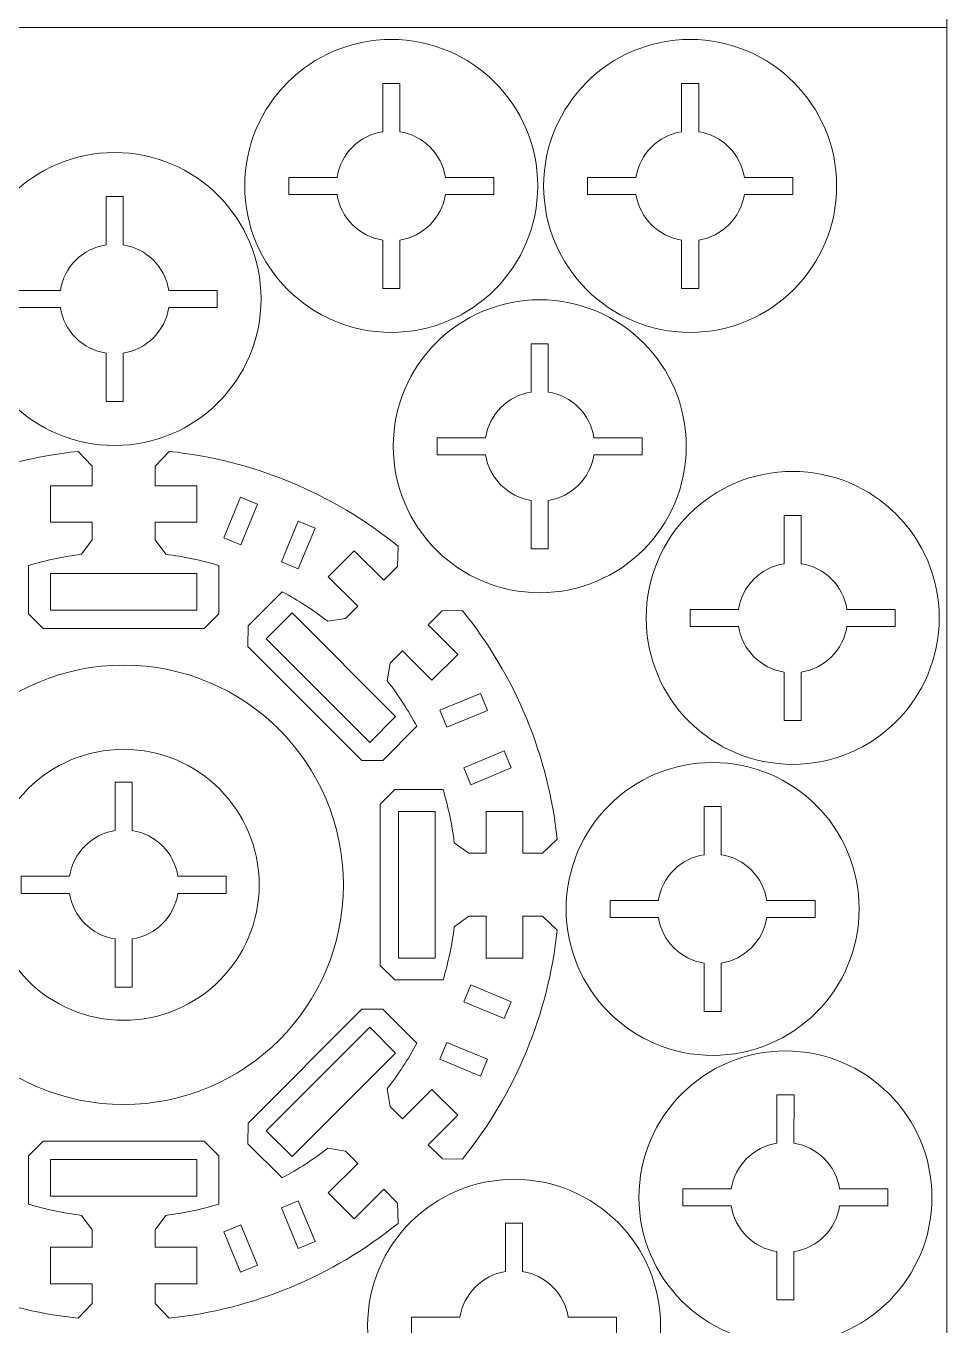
# Model space of a CAD drawing. Header units: centimetres. Extents: x -226 to -75, y 0 to 222.
# Drawn here: x -188.41 to -175.89, y 144.52 to 162.27 of the extents above; entities that cross this region are included whole.
import ezdxf

# ---------------------------------------------------------------- set-up
doc = ezdxf.new("R2010")
doc.units = ezdxf.units.CM
doc.header["$MEASUREMENT"] = 0
doc.layers.add('layer 1', color=7, linetype='Continuous')

msp = doc.modelspace()

# ---------------------------------------------------------------- linework, layer by layer
at = {"layer": 'layer 1', "color": 250, "lineweight": 20}
for points in [[(-225.83724, 162.24642), (-175.83724, 162.24642), (-175.83724, 192.24642), (-225.83724, 192.24642), (-225.83724, 162.24642)], [(-225.83724, 132.24642), (-175.83724, 132.24642), (-175.83724, 162.24642), (-225.83724, 162.24642), (-225.83724, 132.24642)]]:
    msp.add_lwpolyline(points, close=True, dxfattribs=at)
at = {"layer": 'layer 1', "color": 242, "lineweight": 9}
for points, knots in [([(-181.42116, 160.0853), (-181.42116, 161.18984), (-182.31668, 162.08533), (-183.42116, 162.08533), (-183.42116, 162.08533), (-184.52574, 162.08533), (-185.4212, 161.18984), (-185.4212, 160.08522), (-185.4212, 160.08522), (-185.4212, 158.98068), (-184.52574, 158.08522), (-183.42116, 158.08519), (-183.42116, 158.08519), (-182.31661, 158.08519), (-181.42116, 158.98071), (-181.42116, 160.0853)], [0, 0, 0, 0, 0.2, 0.2, 0.2, 0.2, 0.4, 0.4, 0.4, 0.4, 0.6, 0.6, 0.6, 0.6, 1, 1, 1, 1]), ([(-177.34051, 160.0853), (-177.34051, 161.18984), (-178.23603, 162.08533), (-179.34051, 162.08533), (-179.34051, 162.08533), (-180.44509, 162.08533), (-181.34055, 161.18984), (-181.34055, 160.08522), (-181.34055, 160.08522), (-181.34055, 158.98068), (-180.44509, 158.08522), (-179.34051, 158.08519), (-179.34051, 158.08519), (-178.23596, 158.08519), (-177.34051, 158.98071), (-177.34051, 160.0853)], [0, 0, 0, 0, 0.2, 0.2, 0.2, 0.2, 0.4, 0.4, 0.4, 0.4, 0.6, 0.6, 0.6, 0.6, 1, 1, 1, 1]), ([(-183.30446, 158.68521), (-183.30446, 158.68521), (-183.30446, 159.34522), (-183.30446, 159.34522), (-183.30446, 159.34522), (-182.98393, 159.39546), (-182.73134, 159.64804), (-182.6811, 159.96858), (-182.6811, 159.96858), (-182.6811, 159.96858), (-182.0213, 159.96858), (-182.0213, 159.96858), (-182.0213, 159.96858), (-182.0213, 159.96858), (-182.02123, 160.20187), (-182.02123, 160.20187), (-182.02123, 160.20187), (-182.02123, 160.20187), (-182.6811, 160.20187), (-182.6811, 160.20187), (-182.6811, 160.20187), (-182.73134, 160.52248), (-182.98393, 160.77506), (-183.30439, 160.82516), (-183.30439, 160.82516), (-183.30439, 160.82516), (-183.30432, 161.48524), (-183.30432, 161.48524), (-183.30432, 161.48524), (-183.30432, 161.48524), (-183.53768, 161.48524), (-183.53768, 161.48524), (-183.53768, 161.48524), (-183.53768, 161.48524), (-183.53775, 160.82516), (-183.53775, 160.82516), (-183.53775, 160.82516), (-183.85836, 160.77513), (-184.11081, 160.5224), (-184.16111, 160.20187), (-184.16111, 160.20187), (-184.16111, 160.20187), (-184.82112, 160.20187), (-184.82112, 160.20187), (-184.82112, 160.20187), (-184.82112, 160.20187), (-184.82105, 159.96858), (-184.82105, 159.96858), (-184.82105, 159.96858), (-184.82105, 159.96858), (-184.16104, 159.96858), (-184.16104, 159.96858), (-184.16104, 159.96858), (-184.11081, 159.64804), (-183.85822, 159.39546), (-183.53782, 159.34529), (-183.53782, 159.34529), (-183.53782, 159.34529), (-183.53782, 158.68521), (-183.53782, 158.68521), (-183.53782, 158.68521), (-183.53782, 158.68521), (-183.30446, 158.68521), (-183.30446, 158.68521)], [0, 0, 0, 0, 0.05882353, 0.05882353, 0.05882353, 0.05882353, 0.11764706, 0.11764706, 0.11764706, 0.11764706, 0.17647059, 0.17647059, 0.17647059, 0.17647059, 0.23529412, 0.23529412, 0.23529412, 0.23529412, 0.29411765, 0.29411765, 0.29411765, 0.29411765, 0.35294118, 0.35294118, 0.35294118, 0.35294118, 0.41176471, 0.41176471, 0.41176471, 0.41176471, 0.47058824, 0.47058824, 0.47058824, 0.47058824, 0.52941176, 0.52941176, 0.52941176, 0.52941176, 0.58823529, 0.58823529, 0.58823529, 0.58823529, 0.64705882, 0.64705882, 0.64705882, 0.64705882, 0.70588235, 0.70588235, 0.70588235, 0.70588235, 0.76470588, 0.76470588, 0.76470588, 0.76470588, 0.82352941, 0.82352941, 0.82352941, 0.82352941, 0.88235294, 0.88235294, 0.88235294, 0.88235294, 1, 1, 1, 1]), ([(-179.22381, 158.68521), (-179.22381, 158.68521), (-179.22381, 159.34522), (-179.22381, 159.34522), (-179.22381, 159.34522), (-178.90328, 159.39546), (-178.65069, 159.64804), (-178.60045, 159.96858), (-178.60045, 159.96858), (-178.60045, 159.96858), (-177.94065, 159.96858), (-177.94065, 159.96858), (-177.94065, 159.96858), (-177.94065, 159.96858), (-177.94058, 160.20187), (-177.94058, 160.20187), (-177.94058, 160.20187), (-177.94058, 160.20187), (-178.60045, 160.20187), (-178.60045, 160.20187), (-178.60045, 160.20187), (-178.65069, 160.52248), (-178.90328, 160.77506), (-179.22374, 160.82516), (-179.22374, 160.82516), (-179.22374, 160.82516), (-179.22367, 161.48524), (-179.22367, 161.48524), (-179.22367, 161.48524), (-179.22367, 161.48524), (-179.45703, 161.48524), (-179.45703, 161.48524), (-179.45703, 161.48524), (-179.45703, 161.48524), (-179.4571, 160.82516), (-179.4571, 160.82516), (-179.4571, 160.82516), (-179.77771, 160.77513), (-180.03016, 160.5224), (-180.08046, 160.20187), (-180.08046, 160.20187), (-180.08046, 160.20187), (-180.74047, 160.20187), (-180.74047, 160.20187), (-180.74047, 160.20187), (-180.74047, 160.20187), (-180.7404, 159.96858), (-180.7404, 159.96858), (-180.7404, 159.96858), (-180.7404, 159.96858), (-180.08039, 159.96858), (-180.08039, 159.96858), (-180.08039, 159.96858), (-180.03016, 159.64804), (-179.77757, 159.39546), (-179.45717, 159.34529), (-179.45717, 159.34529), (-179.45717, 159.34529), (-179.45717, 158.68521), (-179.45717, 158.68521), (-179.45717, 158.68521), (-179.45717, 158.68521), (-179.22381, 158.68521), (-179.22381, 158.68521)], [0, 0, 0, 0, 0.05882353, 0.05882353, 0.05882353, 0.05882353, 0.11764706, 0.11764706, 0.11764706, 0.11764706, 0.17647059, 0.17647059, 0.17647059, 0.17647059, 0.23529412, 0.23529412, 0.23529412, 0.23529412, 0.29411765, 0.29411765, 0.29411765, 0.29411765, 0.35294118, 0.35294118, 0.35294118, 0.35294118, 0.41176471, 0.41176471, 0.41176471, 0.41176471, 0.47058824, 0.47058824, 0.47058824, 0.47058824, 0.52941176, 0.52941176, 0.52941176, 0.52941176, 0.58823529, 0.58823529, 0.58823529, 0.58823529, 0.64705882, 0.64705882, 0.64705882, 0.64705882, 0.70588235, 0.70588235, 0.70588235, 0.70588235, 0.76470588, 0.76470588, 0.76470588, 0.76470588, 0.82352941, 0.82352941, 0.82352941, 0.82352941, 0.88235294, 0.88235294, 0.88235294, 0.88235294, 1, 1, 1, 1]), ([(-185.1981, 158.54127), (-185.1981, 159.64581), (-186.09363, 160.5413), (-187.1981, 160.5413), (-187.1981, 160.5413), (-188.30269, 160.5413), (-189.19807, 159.64581), (-189.19807, 158.5412), (-189.19807, 158.5412), (-189.19814, 157.43665), (-188.30269, 156.5412), (-187.1981, 156.54117), (-187.1981, 156.54117), (-186.09356, 156.54117), (-185.1981, 157.43668), (-185.1981, 158.54127)], [0, 0, 0, 0, 0.2, 0.2, 0.2, 0.2, 0.4, 0.4, 0.4, 0.4, 0.6, 0.6, 0.6, 0.6, 1, 1, 1, 1]), ([(-187.0814, 157.14118), (-187.0814, 157.14118), (-187.0814, 157.80119), (-187.0814, 157.80119), (-187.0814, 157.80119), (-186.76087, 157.85143), (-186.50828, 158.10402), (-186.45805, 158.42455), (-186.45805, 158.42455), (-186.45805, 158.42455), (-185.79825, 158.42455), (-185.79825, 158.42455), (-185.79825, 158.42455), (-185.79825, 158.42455), (-185.79818, 158.65784), (-185.79818, 158.65784), (-185.79818, 158.65784), (-185.79818, 158.65784), (-186.45805, 158.65784), (-186.45805, 158.65784), (-186.45805, 158.65784), (-186.50828, 158.97845), (-186.76087, 159.23103), (-187.08133, 159.28113), (-187.08133, 159.28113), (-187.08133, 159.28113), (-187.08126, 159.94121), (-187.08126, 159.94121), (-187.08126, 159.94121), (-187.08126, 159.94121), (-187.31463, 159.94121), (-187.31463, 159.94121), (-187.31463, 159.94121), (-187.31463, 159.94121), (-187.3147, 159.28113), (-187.3147, 159.28113), (-187.3147, 159.28113), (-187.6353, 159.23111), (-187.88775, 158.97838), (-187.93806, 158.65784), (-187.93806, 158.65784), (-187.93806, 158.65784), (-188.59807, 158.65784), (-188.59807, 158.65784), (-188.59807, 158.65784), (-188.59807, 158.65784), (-188.598, 158.42455), (-188.598, 158.42455), (-188.598, 158.42455), (-188.598, 158.42455), (-187.93798, 158.42455), (-187.93798, 158.42455), (-187.93798, 158.42455), (-187.88775, 158.10402), (-187.63516, 157.85143), (-187.31477, 157.80126), (-187.31477, 157.80126), (-187.31477, 157.80126), (-187.31477, 157.14118), (-187.31477, 157.14118), (-187.31477, 157.14118), (-187.31477, 157.14118), (-187.0814, 157.14118), (-187.0814, 157.14118)], [0, 0, 0, 0, 0.05882353, 0.05882353, 0.05882353, 0.05882353, 0.11764706, 0.11764706, 0.11764706, 0.11764706, 0.17647059, 0.17647059, 0.17647059, 0.17647059, 0.23529412, 0.23529412, 0.23529412, 0.23529412, 0.29411765, 0.29411765, 0.29411765, 0.29411765, 0.35294118, 0.35294118, 0.35294118, 0.35294118, 0.41176471, 0.41176471, 0.41176471, 0.41176471, 0.47058824, 0.47058824, 0.47058824, 0.47058824, 0.52941176, 0.52941176, 0.52941176, 0.52941176, 0.58823529, 0.58823529, 0.58823529, 0.58823529, 0.64705882, 0.64705882, 0.64705882, 0.64705882, 0.70588235, 0.70588235, 0.70588235, 0.70588235, 0.76470588, 0.76470588, 0.76470588, 0.76470588, 0.82352941, 0.82352941, 0.82352941, 0.82352941, 0.88235294, 0.88235294, 0.88235294, 0.88235294, 1, 1, 1, 1]), ([(-179.39368, 156.53025), (-179.39368, 157.63479), (-180.28921, 158.53028), (-181.39367, 158.53028), (-181.39367, 158.53028), (-182.49826, 158.53028), (-183.39364, 157.63479), (-183.39364, 156.53018), (-183.39364, 156.53018), (-183.39371, 155.42563), (-182.49826, 154.53018), (-181.39367, 154.53014), (-181.39367, 154.53014), (-180.28914, 154.53014), (-179.39368, 155.42567), (-179.39368, 156.53025)], [0, 0, 0, 0, 0.2, 0.2, 0.2, 0.2, 0.4, 0.4, 0.4, 0.4, 0.6, 0.6, 0.6, 0.6, 1, 1, 1, 1]), ([(-181.27699, 155.13017), (-181.27699, 155.13017), (-181.27699, 155.79018), (-181.27699, 155.79018), (-181.27699, 155.79018), (-180.95645, 155.84041), (-180.70386, 156.093), (-180.65363, 156.41354), (-180.65363, 156.41354), (-180.65363, 156.41354), (-179.99383, 156.41354), (-179.99383, 156.41354), (-179.99383, 156.41354), (-179.99383, 156.41354), (-179.99376, 156.64683), (-179.99376, 156.64683), (-179.99376, 156.64683), (-179.99376, 156.64683), (-180.65363, 156.64683), (-180.65363, 156.64683), (-180.65363, 156.64683), (-180.70386, 156.96743), (-180.95645, 157.22001), (-181.27692, 157.27011), (-181.27692, 157.27011), (-181.27692, 157.27011), (-181.27684, 157.93019), (-181.27684, 157.93019), (-181.27684, 157.93019), (-181.27684, 157.93019), (-181.5102, 157.93019), (-181.5102, 157.93019), (-181.5102, 157.93019), (-181.5102, 157.93019), (-181.51027, 157.27011), (-181.51027, 157.27011), (-181.51027, 157.27011), (-181.83087, 157.22008), (-182.08332, 156.96736), (-182.13363, 156.64683), (-182.13363, 156.64683), (-182.13363, 156.64683), (-182.79364, 156.64683), (-182.79364, 156.64683), (-182.79364, 156.64683), (-182.79364, 156.64683), (-182.79357, 156.41354), (-182.79357, 156.41354), (-182.79357, 156.41354), (-182.79357, 156.41354), (-182.13356, 156.41354), (-182.13356, 156.41354), (-182.13356, 156.41354), (-182.08332, 156.093), (-181.83073, 155.84041), (-181.51034, 155.79025), (-181.51034, 155.79025), (-181.51034, 155.79025), (-181.51034, 155.13017), (-181.51034, 155.13017), (-181.51034, 155.13017), (-181.51034, 155.13017), (-181.27699, 155.13017), (-181.27699, 155.13017)], [0, 0, 0, 0, 0.05882353, 0.05882353, 0.05882353, 0.05882353, 0.11764706, 0.11764706, 0.11764706, 0.11764706, 0.17647059, 0.17647059, 0.17647059, 0.17647059, 0.23529412, 0.23529412, 0.23529412, 0.23529412, 0.29411765, 0.29411765, 0.29411765, 0.29411765, 0.35294118, 0.35294118, 0.35294118, 0.35294118, 0.41176471, 0.41176471, 0.41176471, 0.41176471, 0.47058824, 0.47058824, 0.47058824, 0.47058824, 0.52941176, 0.52941176, 0.52941176, 0.52941176, 0.58823529, 0.58823529, 0.58823529, 0.58823529, 0.64705882, 0.64705882, 0.64705882, 0.64705882, 0.70588235, 0.70588235, 0.70588235, 0.70588235, 0.76470588, 0.76470588, 0.76470588, 0.76470588, 0.82352941, 0.82352941, 0.82352941, 0.82352941, 0.88235294, 0.88235294, 0.88235294, 0.88235294, 1, 1, 1, 1]), ([(-175.94066, 154.18692), (-175.94066, 155.29146), (-176.83618, 156.18695), (-177.94066, 156.18695), (-177.94066, 156.18695), (-179.04524, 156.18695), (-179.9407, 155.29146), (-179.9407, 154.18684), (-179.9407, 154.18684), (-179.9407, 153.0823), (-179.04524, 152.18684), (-177.94066, 152.18681), (-177.94066, 152.18681), (-176.83611, 152.18681), (-175.94066, 153.08233), (-175.94066, 154.18692)], [0, 0, 0, 0, 0.2, 0.2, 0.2, 0.2, 0.4, 0.4, 0.4, 0.4, 0.6, 0.6, 0.6, 0.6, 1, 1, 1, 1]), ([(-177.82396, 152.78683), (-177.82396, 152.78683), (-177.82396, 153.44684), (-177.82396, 153.44684), (-177.82396, 153.44684), (-177.50343, 153.49708), (-177.25084, 153.74966), (-177.2006, 154.0702), (-177.2006, 154.0702), (-177.2006, 154.0702), (-176.5408, 154.0702), (-176.5408, 154.0702), (-176.5408, 154.0702), (-176.5408, 154.0702), (-176.54073, 154.30349), (-176.54073, 154.30349), (-176.54073, 154.30349), (-176.54073, 154.30349), (-177.2006, 154.30349), (-177.2006, 154.30349), (-177.2006, 154.30349), (-177.25084, 154.6241), (-177.50343, 154.87668), (-177.82389, 154.92678), (-177.82389, 154.92678), (-177.82389, 154.92678), (-177.82382, 155.58686), (-177.82382, 155.58686), (-177.82382, 155.58686), (-177.82382, 155.58686), (-178.05718, 155.58686), (-178.05718, 155.58686), (-178.05718, 155.58686), (-178.05718, 155.58686), (-178.05725, 154.92678), (-178.05725, 154.92678), (-178.05725, 154.92678), (-178.37786, 154.87675), (-178.63031, 154.62402), (-178.68061, 154.30349), (-178.68061, 154.30349), (-178.68061, 154.30349), (-179.34062, 154.30349), (-179.34062, 154.30349), (-179.34062, 154.30349), (-179.34062, 154.30349), (-179.34055, 154.0702), (-179.34055, 154.0702), (-179.34055, 154.0702), (-179.34055, 154.0702), (-178.68054, 154.0702), (-178.68054, 154.0702), (-178.68054, 154.0702), (-178.63031, 153.74966), (-178.37772, 153.49708), (-178.05732, 153.44691), (-178.05732, 153.44691), (-178.05732, 153.44691), (-178.05732, 152.78683), (-178.05732, 152.78683), (-178.05732, 152.78683), (-178.05732, 152.78683), (-177.82396, 152.78683), (-177.82396, 152.78683)], [0, 0, 0, 0, 0.05882353, 0.05882353, 0.05882353, 0.05882353, 0.11764706, 0.11764706, 0.11764706, 0.11764706, 0.17647059, 0.17647059, 0.17647059, 0.17647059, 0.23529412, 0.23529412, 0.23529412, 0.23529412, 0.29411765, 0.29411765, 0.29411765, 0.29411765, 0.35294118, 0.35294118, 0.35294118, 0.35294118, 0.41176471, 0.41176471, 0.41176471, 0.41176471, 0.47058824, 0.47058824, 0.47058824, 0.47058824, 0.52941176, 0.52941176, 0.52941176, 0.52941176, 0.58823529, 0.58823529, 0.58823529, 0.58823529, 0.64705882, 0.64705882, 0.64705882, 0.64705882, 0.70588235, 0.70588235, 0.70588235, 0.70588235, 0.76470588, 0.76470588, 0.76470588, 0.76470588, 0.82352941, 0.82352941, 0.82352941, 0.82352941, 0.88235294, 0.88235294, 0.88235294, 0.88235294, 1, 1, 1, 1]), ([(-188.07373, 154.29213), (-188.07373, 154.29213), (-186.07373, 154.29213), (-186.07373, 154.29213), (-186.07373, 154.29213), (-186.07373, 154.29213), (-186.07373, 154.79216), (-186.07373, 154.79216), (-186.07373, 154.79216), (-186.07373, 154.79216), (-188.07373, 154.79216), (-188.07373, 154.79216), (-188.07373, 154.79216), (-188.07373, 154.79216), (-188.07373, 154.29213), (-188.07373, 154.29213)], [0, 0, 0, 0, 0.2, 0.2, 0.2, 0.2, 0.4, 0.4, 0.4, 0.4, 0.6, 0.6, 0.6, 0.6, 1, 1, 1, 1]), ([(-184.77558, 154.25453), (-184.77558, 154.25453), (-185.1291, 153.90101), (-185.1291, 153.90101), (-185.1291, 153.90101), (-185.1291, 153.90101), (-183.71492, 152.48679), (-183.71492, 152.48679), (-183.71492, 152.48679), (-183.71492, 152.48679), (-183.36136, 152.84027), (-183.36136, 152.84027), (-183.36136, 152.84027), (-183.36136, 152.84027), (-184.77558, 154.25453), (-184.77558, 154.25453)], [0, 0, 0, 0, 0.2, 0.2, 0.2, 0.2, 0.4, 0.4, 0.4, 0.4, 0.6, 0.6, 0.6, 0.6, 1, 1, 1, 1]), ([(-190.07367, 150.54223), (-190.07367, 148.8853), (-188.73057, 147.54224), (-187.07375, 147.54224), (-187.07375, 147.54224), (-185.41679, 147.5422), (-184.07369, 148.88537), (-184.07376, 150.54216), (-184.07376, 150.54216), (-184.07369, 152.19908), (-185.41686, 153.54218), (-187.07382, 153.54221), (-187.07382, 153.54221), (-188.73057, 153.54218), (-190.07367, 152.19912), (-190.07367, 150.54223)], [0, 0, 0, 0, 0.2, 0.2, 0.2, 0.2, 0.4, 0.4, 0.4, 0.4, 0.6, 0.6, 0.6, 0.6, 1, 1, 1, 1]), ([(-187.07368, 152.39221), (-186.052, 152.39221), (-185.22375, 151.56396), (-185.22375, 150.54231), (-185.22375, 150.54231), (-185.22375, 149.52049), (-186.052, 148.69224), (-187.07368, 148.69221), (-187.07368, 148.69221), (-188.09543, 148.69224), (-188.92368, 149.52056), (-188.92368, 150.54228), (-188.92368, 150.54228), (-188.92368, 151.56392), (-188.09543, 152.39225), (-187.07368, 152.39221)], [0, 0, 0, 0, 0.2, 0.2, 0.2, 0.2, 0.4, 0.4, 0.4, 0.4, 0.6, 0.6, 0.6, 0.6, 1, 1, 1, 1]), ([(-177.03377, 150.21239), (-177.03377, 151.31694), (-177.9293, 152.21243), (-179.03378, 152.21243), (-179.03378, 152.21243), (-180.13836, 152.21243), (-181.03382, 151.31694), (-181.03382, 150.21232), (-181.03382, 150.21232), (-181.03382, 149.10778), (-180.13836, 148.21232), (-179.03378, 148.21228), (-179.03378, 148.21228), (-177.92923, 148.21228), (-177.03377, 149.10781), (-177.03377, 150.21239)], [0, 0, 0, 0, 0.2, 0.2, 0.2, 0.2, 0.4, 0.4, 0.4, 0.4, 0.6, 0.6, 0.6, 0.6, 1, 1, 1, 1]), ([(-188.47371, 150.65892), (-188.47371, 150.65892), (-187.81377, 150.65884), (-187.81377, 150.65884), (-187.81377, 150.65884), (-187.76354, 150.97941), (-187.51088, 151.23197), (-187.19034, 151.2822), (-187.19034, 151.2822), (-187.19034, 151.2822), (-187.19041, 151.94225), (-187.19041, 151.94225), (-187.19041, 151.94225), (-187.19041, 151.94225), (-186.95705, 151.94225), (-186.95705, 151.94225), (-186.95705, 151.94225), (-186.95705, 151.94225), (-186.95705, 151.28217), (-186.95705, 151.28217), (-186.95705, 151.28217), (-186.63652, 151.23207), (-186.38393, 150.97941), (-186.33369, 150.65895), (-186.33369, 150.65895), (-186.33369, 150.65895), (-185.67375, 150.65892), (-185.67375, 150.65892), (-185.67375, 150.65892), (-185.67375, 150.65892), (-185.67375, 150.42555), (-185.67375, 150.42555), (-185.67375, 150.42555), (-185.67375, 150.42555), (-186.33369, 150.42555), (-186.33369, 150.42555), (-186.33369, 150.42555), (-186.38393, 150.10505), (-186.63652, 149.85247), (-186.95705, 149.80223), (-186.95705, 149.80223), (-186.95705, 149.80223), (-186.95705, 149.14229), (-186.95705, 149.14229), (-186.95705, 149.14229), (-186.95705, 149.14229), (-187.19034, 149.14218), (-187.19034, 149.14218), (-187.19034, 149.14218), (-187.19034, 149.14218), (-187.19041, 149.80223), (-187.19041, 149.80223), (-187.19041, 149.80223), (-187.51095, 149.85247), (-187.76354, 150.10502), (-187.81377, 150.42555), (-187.81377, 150.42555), (-187.81377, 150.42555), (-188.47371, 150.42555), (-188.47371, 150.42555), (-188.47371, 150.42555), (-188.47371, 150.42555), (-188.47371, 150.65892), (-188.47371, 150.65892)], [0, 0, 0, 0, 0.05882353, 0.05882353, 0.05882353, 0.05882353, 0.11764706, 0.11764706, 0.11764706, 0.11764706, 0.17647059, 0.17647059, 0.17647059, 0.17647059, 0.23529412, 0.23529412, 0.23529412, 0.23529412, 0.29411765, 0.29411765, 0.29411765, 0.29411765, 0.35294118, 0.35294118, 0.35294118, 0.35294118, 0.41176471, 0.41176471, 0.41176471, 0.41176471, 0.47058824, 0.47058824, 0.47058824, 0.47058824, 0.52941176, 0.52941176, 0.52941176, 0.52941176, 0.58823529, 0.58823529, 0.58823529, 0.58823529, 0.64705882, 0.64705882, 0.64705882, 0.64705882, 0.70588235, 0.70588235, 0.70588235, 0.70588235, 0.76470588, 0.76470588, 0.76470588, 0.76470588, 0.82352941, 0.82352941, 0.82352941, 0.82352941, 0.88235294, 0.88235294, 0.88235294, 0.88235294, 1, 1, 1, 1]), ([(-178.91708, 148.81231), (-178.91708, 148.81231), (-178.91708, 149.47232), (-178.91708, 149.47232), (-178.91708, 149.47232), (-178.59654, 149.52255), (-178.34396, 149.77514), (-178.29372, 150.09568), (-178.29372, 150.09568), (-178.29372, 150.09568), (-177.63392, 150.09568), (-177.63392, 150.09568), (-177.63392, 150.09568), (-177.63392, 150.09568), (-177.63385, 150.32897), (-177.63385, 150.32897), (-177.63385, 150.32897), (-177.63385, 150.32897), (-178.29372, 150.32897), (-178.29372, 150.32897), (-178.29372, 150.32897), (-178.34396, 150.64957), (-178.59654, 150.90216), (-178.91701, 150.95226), (-178.91701, 150.95226), (-178.91701, 150.95226), (-178.91694, 151.61234), (-178.91694, 151.61234), (-178.91694, 151.61234), (-178.91694, 151.61234), (-179.1503, 151.61234), (-179.1503, 151.61234), (-179.1503, 151.61234), (-179.1503, 151.61234), (-179.15037, 150.95226), (-179.15037, 150.95226), (-179.15037, 150.95226), (-179.47098, 150.90223), (-179.72342, 150.6495), (-179.77373, 150.32897), (-179.77373, 150.32897), (-179.77373, 150.32897), (-180.43374, 150.32897), (-180.43374, 150.32897), (-180.43374, 150.32897), (-180.43374, 150.32897), (-180.43367, 150.09568), (-180.43367, 150.09568), (-180.43367, 150.09568), (-180.43367, 150.09568), (-179.77366, 150.09568), (-179.77366, 150.09568), (-179.77366, 150.09568), (-179.72342, 149.77514), (-179.47083, 149.52255), (-179.15044, 149.47239), (-179.15044, 149.47239), (-179.15044, 149.47239), (-179.15044, 148.81231), (-179.15044, 148.81231), (-179.15044, 148.81231), (-179.15044, 148.81231), (-178.91708, 148.81231), (-178.91708, 148.81231)], [0, 0, 0, 0, 0.05882353, 0.05882353, 0.05882353, 0.05882353, 0.11764706, 0.11764706, 0.11764706, 0.11764706, 0.17647059, 0.17647059, 0.17647059, 0.17647059, 0.23529412, 0.23529412, 0.23529412, 0.23529412, 0.29411765, 0.29411765, 0.29411765, 0.29411765, 0.35294118, 0.35294118, 0.35294118, 0.35294118, 0.41176471, 0.41176471, 0.41176471, 0.41176471, 0.47058824, 0.47058824, 0.47058824, 0.47058824, 0.52941176, 0.52941176, 0.52941176, 0.52941176, 0.58823529, 0.58823529, 0.58823529, 0.58823529, 0.64705882, 0.64705882, 0.64705882, 0.64705882, 0.70588235, 0.70588235, 0.70588235, 0.70588235, 0.76470588, 0.76470588, 0.76470588, 0.76470588, 0.82352941, 0.82352941, 0.82352941, 0.82352941, 0.88235294, 0.88235294, 0.88235294, 0.88235294, 1, 1, 1, 1]), ([(-183.32369, 149.54219), (-183.32369, 149.54219), (-182.82366, 149.54219), (-182.82366, 149.54219), (-182.82366, 149.54219), (-182.82366, 149.54219), (-182.82366, 151.54219), (-182.82366, 151.54219), (-182.82366, 151.54219), (-182.82366, 151.54219), (-183.32369, 151.54219), (-183.32369, 151.54219), (-183.32369, 151.54219), (-183.32369, 151.54219), (-183.32369, 149.54219), (-183.32369, 149.54219)], [0, 0, 0, 0, 0.2, 0.2, 0.2, 0.2, 0.4, 0.4, 0.4, 0.4, 0.6, 0.6, 0.6, 0.6, 1, 1, 1, 1]), ([(-185.12913, 147.18344), (-185.12913, 147.18344), (-184.77561, 146.82985), (-184.77561, 146.82985), (-184.77561, 146.82985), (-184.77561, 146.82985), (-183.3614, 148.24406), (-183.3614, 148.24406), (-183.3614, 148.24406), (-183.3614, 148.24406), (-183.71492, 148.59765), (-183.71492, 148.59765), (-183.71492, 148.59765), (-183.71492, 148.59765), (-185.12913, 147.18344), (-185.12913, 147.18344)], [0, 0, 0, 0, 0.2, 0.2, 0.2, 0.2, 0.4, 0.4, 0.4, 0.4, 0.6, 0.6, 0.6, 0.6, 1, 1, 1, 1]), ([(-176.03975, 146.27297), (-176.03975, 147.37744), (-176.93528, 148.27297), (-178.03976, 148.27297), (-178.03976, 148.27297), (-179.14434, 148.27297), (-180.03979, 147.37744), (-180.03979, 146.2729), (-180.03979, 146.2729), (-180.03979, 145.16832), (-179.14434, 144.2729), (-178.03976, 144.27283), (-178.03976, 144.27283), (-176.93521, 144.27283), (-176.03975, 145.16839), (-176.03975, 146.27297)], [0, 0, 0, 0, 0.2, 0.2, 0.2, 0.2, 0.4, 0.4, 0.4, 0.4, 0.6, 0.6, 0.6, 0.6, 1, 1, 1, 1]), ([(-177.92302, 144.87289), (-177.92302, 144.87289), (-177.92302, 145.5329), (-177.92302, 145.5329), (-177.92302, 145.5329), (-177.60249, 145.58313), (-177.3499, 145.83572), (-177.29966, 146.15626), (-177.29966, 146.15626), (-177.29966, 146.15626), (-176.63986, 146.15626), (-176.63986, 146.15626), (-176.63986, 146.15626), (-176.63986, 146.15626), (-176.63979, 146.38955), (-176.63979, 146.38955), (-176.63979, 146.38955), (-176.63979, 146.38955), (-177.29966, 146.38955), (-177.29966, 146.38955), (-177.29966, 146.38955), (-177.3499, 146.71015), (-177.60249, 146.96274), (-177.92295, 147.01284), (-177.92295, 147.01284), (-177.92295, 147.01284), (-177.92288, 147.67287), (-177.92288, 147.67287), (-177.92288, 147.67287), (-177.92288, 147.67287), (-178.15624, 147.67287), (-178.15624, 147.67287), (-178.15624, 147.67287), (-178.15624, 147.67287), (-178.15631, 147.01284), (-178.15631, 147.01284), (-178.15631, 147.01284), (-178.47692, 146.96281), (-178.72937, 146.71008), (-178.77967, 146.38955), (-178.77967, 146.38955), (-178.77967, 146.38955), (-179.43968, 146.38955), (-179.43968, 146.38955), (-179.43968, 146.38955), (-179.43968, 146.38955), (-179.43961, 146.15626), (-179.43961, 146.15626), (-179.43961, 146.15626), (-179.43961, 146.15626), (-178.7796, 146.15626), (-178.7796, 146.15626), (-178.7796, 146.15626), (-178.72937, 145.83572), (-178.47678, 145.58313), (-178.15638, 145.53297), (-178.15638, 145.53297), (-178.15638, 145.53297), (-178.15638, 144.87289), (-178.15638, 144.87289), (-178.15638, 144.87289), (-178.15638, 144.87289), (-177.92302, 144.87289), (-177.92302, 144.87289)], [0, 0, 0, 0, 0.05882353, 0.05882353, 0.05882353, 0.05882353, 0.11764706, 0.11764706, 0.11764706, 0.11764706, 0.17647059, 0.17647059, 0.17647059, 0.17647059, 0.23529412, 0.23529412, 0.23529412, 0.23529412, 0.29411765, 0.29411765, 0.29411765, 0.29411765, 0.35294118, 0.35294118, 0.35294118, 0.35294118, 0.41176471, 0.41176471, 0.41176471, 0.41176471, 0.47058824, 0.47058824, 0.47058824, 0.47058824, 0.52941176, 0.52941176, 0.52941176, 0.52941176, 0.58823529, 0.58823529, 0.58823529, 0.58823529, 0.64705882, 0.64705882, 0.64705882, 0.64705882, 0.70588235, 0.70588235, 0.70588235, 0.70588235, 0.76470588, 0.76470588, 0.76470588, 0.76470588, 0.82352941, 0.82352941, 0.82352941, 0.82352941, 0.88235294, 0.88235294, 0.88235294, 0.88235294, 1, 1, 1, 1]), ([(-188.07373, 146.79215), (-188.07373, 146.79215), (-188.07373, 146.29219), (-188.07373, 146.29219), (-188.07373, 146.29219), (-188.07373, 146.29219), (-186.07373, 146.29212), (-186.07373, 146.29212), (-186.07373, 146.29212), (-186.07373, 146.29212), (-186.07373, 146.79215), (-186.07373, 146.79215), (-186.07373, 146.79215), (-186.07373, 146.79215), (-188.07373, 146.79215), (-188.07373, 146.79215)], [0, 0, 0, 0, 0.2, 0.2, 0.2, 0.2, 0.4, 0.4, 0.4, 0.4, 0.6, 0.6, 0.6, 0.6, 1, 1, 1, 1]), ([(-179.74424, 144.52038), (-179.74424, 145.6249), (-180.63976, 146.52039), (-181.74423, 146.52039), (-181.74423, 146.52039), (-182.84881, 146.52039), (-183.7442, 145.6249), (-183.7442, 144.52031), (-183.7442, 144.52031), (-183.74427, 143.41573), (-182.84881, 142.52031), (-181.74423, 142.52024), (-181.74423, 142.52024), (-180.63969, 142.52024), (-179.74424, 143.4158), (-179.74424, 144.52038)], [0, 0, 0, 0, 0.2, 0.2, 0.2, 0.2, 0.4, 0.4, 0.4, 0.4, 0.6, 0.6, 0.6, 0.6, 1, 1, 1, 1]), ([(-181.62753, 143.1203), (-181.62753, 143.1203), (-181.62753, 143.78031), (-181.62753, 143.78031), (-181.62753, 143.78031), (-181.30701, 143.83054), (-181.05442, 144.08313), (-181.00418, 144.40367), (-181.00418, 144.40367), (-181.00418, 144.40367), (-180.34438, 144.40367), (-180.34438, 144.40367), (-180.34438, 144.40367), (-180.34438, 144.40367), (-180.34431, 144.63696), (-180.34431, 144.63696), (-180.34431, 144.63696), (-180.34431, 144.63696), (-181.00418, 144.63696), (-181.00418, 144.63696), (-181.00418, 144.63696), (-181.05442, 144.95756), (-181.30701, 145.21015), (-181.62746, 145.26025), (-181.62746, 145.26025), (-181.62746, 145.26025), (-181.62739, 145.92033), (-181.62739, 145.92033), (-181.62739, 145.92033), (-181.62739, 145.92033), (-181.86075, 145.92033), (-181.86075, 145.92033), (-181.86075, 145.92033), (-181.86075, 145.92033), (-181.86082, 145.26025), (-181.86082, 145.26025), (-181.86082, 145.26025), (-182.18143, 145.21022), (-182.43388, 144.95749), (-182.48418, 144.63696), (-182.48418, 144.63696), (-182.48418, 144.63696), (-183.14419, 144.63696), (-183.14419, 144.63696), (-183.14419, 144.63696), (-183.14419, 144.63696), (-183.14412, 144.40367), (-183.14412, 144.40367), (-183.14412, 144.40367), (-183.14412, 144.40367), (-182.48411, 144.40367), (-182.48411, 144.40367), (-182.48411, 144.40367), (-182.43388, 144.08313), (-182.18129, 143.83054), (-181.86089, 143.78038), (-181.86089, 143.78038), (-181.86089, 143.78038), (-181.86089, 143.1203), (-181.86089, 143.1203), (-181.86089, 143.1203), (-181.86089, 143.1203), (-181.62753, 143.1203), (-181.62753, 143.1203)], [0, 0, 0, 0, 0.05882353, 0.05882353, 0.05882353, 0.05882353, 0.11764706, 0.11764706, 0.11764706, 0.11764706, 0.17647059, 0.17647059, 0.17647059, 0.17647059, 0.23529412, 0.23529412, 0.23529412, 0.23529412, 0.29411765, 0.29411765, 0.29411765, 0.29411765, 0.35294118, 0.35294118, 0.35294118, 0.35294118, 0.41176471, 0.41176471, 0.41176471, 0.41176471, 0.47058824, 0.47058824, 0.47058824, 0.47058824, 0.52941176, 0.52941176, 0.52941176, 0.52941176, 0.58823529, 0.58823529, 0.58823529, 0.58823529, 0.64705882, 0.64705882, 0.64705882, 0.64705882, 0.70588235, 0.70588235, 0.70588235, 0.70588235, 0.76470588, 0.76470588, 0.76470588, 0.76470588, 0.82352941, 0.82352941, 0.82352941, 0.82352941, 0.88235294, 0.88235294, 0.88235294, 0.88235294, 1, 1, 1, 1])]:
    msp.add_open_spline(points, degree=3, knots=knots, dxfattribs=at)
for points in [[(-190.81898, 155.16551), (-189.92462, 155.89001), (-188.83937, 156.33959), (-187.69457, 156.45964)], [(-187.69457, 156.45963), (-187.69457, 156.45963), (-187.50372, 156.2607), (-187.50372, 156.2607)], [(-186.64375, 156.26071), (-186.64375, 156.26071), (-186.4529, 156.45968), (-186.4529, 156.45968)], [(-186.45286, 156.45966), (-185.30813, 156.33954), (-184.22278, 155.89003), (-183.32845, 155.1655)], [(-187.50372, 156.26071), (-187.50372, 156.26071), (-187.50372, 155.99224), (-187.50372, 155.99224)], [(-186.64375, 155.99213), (-186.64375, 155.99213), (-186.64375, 156.2607), (-186.64375, 156.2607)], [(-187.50372, 155.99223), (-187.50372, 155.99223), (-188.07373, 155.99212), (-188.07373, 155.99212)], [(-188.07373, 155.99213), (-188.07373, 155.99213), (-188.07373, 155.4921), (-188.07373, 155.4921)], [(-186.0737, 155.99216), (-186.0737, 155.99216), (-186.64371, 155.99213), (-186.64371, 155.99213)], [(-186.0737, 155.99216), (-186.0737, 155.99216), (-186.0737, 155.49217), (-186.0737, 155.49217)], [(-185.47708, 155.83393), (-185.47708, 155.83393), (-185.70674, 155.27961), (-185.70674, 155.27961)], [(-185.24611, 155.73833), (-185.24611, 155.73833), (-185.47708, 155.83393), (-185.47708, 155.83393)], [(-185.4757, 155.18398), (-185.4757, 155.18398), (-185.24611, 155.73833), (-185.24611, 155.73833)], [(-184.69179, 155.50864), (-184.69179, 155.50864), (-184.92138, 154.95436), (-184.92138, 154.95436)], [(-184.4608, 155.41301), (-184.4608, 155.41301), (-184.69183, 155.50865), (-184.69183, 155.50865)], [(-187.50372, 155.49218), (-187.50372, 155.49218), (-188.07373, 155.4921), (-188.07373, 155.4921)], [(-187.50372, 155.49218), (-187.50372, 155.49218), (-187.50372, 155.25416), (-187.50372, 155.25416)], [(-186.64375, 155.25416), (-186.64375, 155.25416), (-186.64375, 155.49218), (-186.64375, 155.49218)], [(-186.0737, 155.49218), (-186.0737, 155.49218), (-186.64371, 155.49218), (-186.64371, 155.49218)], [(-184.69042, 154.85873), (-184.69042, 154.85873), (-184.46076, 155.41301), (-184.46076, 155.41301)], [(-187.50372, 155.25416), (-187.50372, 155.25416), (-187.6485, 155.05568), (-187.6485, 155.05568)], [(-186.49897, 155.05572), (-186.49897, 155.05572), (-186.64375, 155.25416), (-186.64375, 155.25416)], [(-185.70674, 155.27961), (-185.70674, 155.27961), (-185.4757, 155.18397), (-185.4757, 155.18397)], [(-183.32838, 155.16541), (-183.32838, 155.16541), (-183.33409, 154.88985), (-183.33409, 154.88985)], [(-187.64846, 155.05568), (-187.89526, 155.02429), (-188.1354, 154.97359), (-188.37374, 154.90247)], [(-185.77369, 154.90244), (-186.0121, 154.97356), (-186.25227, 155.02429), (-186.49897, 155.05573)], [(-183.92715, 155.10295), (-183.92715, 155.10295), (-184.28063, 154.74943), (-184.28063, 154.74943)], [(-183.52406, 154.69998), (-183.52406, 154.69998), (-183.92715, 155.10296), (-183.92715, 155.10296)], [(-188.37374, 154.90248), (-188.37374, 154.90248), (-188.37374, 154.24218), (-188.37374, 154.24218)], [(-185.77369, 154.24219), (-185.77369, 154.24219), (-185.77369, 154.90245), (-185.77369, 154.90245)], [(-184.92138, 154.95436), (-184.92138, 154.95436), (-184.69042, 154.85872), (-184.69042, 154.85872)], [(-183.33409, 154.88987), (-183.33409, 154.88987), (-183.52406, 154.69997), (-183.52406, 154.69997)], [(-183.87751, 154.34637), (-183.87751, 154.34637), (-184.2806, 154.74945), (-184.2806, 154.74945)], [(-184.90974, 154.54467), (-184.90974, 154.54467), (-185.37661, 154.07773), (-185.37661, 154.07773)], [(-184.28853, 154.14015), (-184.48531, 154.29234), (-184.69098, 154.42629), (-184.90974, 154.54468)], [(-183.87751, 154.34637), (-183.87751, 154.34637), (-184.04582, 154.17799), (-184.04582, 154.17799)], [(-182.91595, 154.09195), (-182.91595, 154.09195), (-182.72605, 154.28182), (-182.72605, 154.28182)], [(-182.72605, 154.28181), (-182.72605, 154.28181), (-182.45039, 154.28746), (-182.45039, 154.28746)], [(-182.45035, 154.28746), (-181.72585, 153.39313), (-181.27635, 152.30785), (-181.15616, 151.16308)], [(-188.37374, 154.24219), (-188.37374, 154.24219), (-188.17371, 154.04217), (-188.17371, 154.04217)], [(-185.97372, 154.04217), (-185.97372, 154.04217), (-185.77369, 154.2422), (-185.77369, 154.2422)], [(-184.04586, 154.17798), (-184.04586, 154.17798), (-184.2886, 154.14019), (-184.2886, 154.14019)], [(-182.51286, 153.68884), (-182.51286, 153.68884), (-182.91595, 154.09196), (-182.91595, 154.09196)], [(-188.17371, 154.04217), (-188.17371, 154.04217), (-185.97375, 154.04217), (-185.97375, 154.04217)], [(-185.37664, 154.07772), (-185.37664, 154.07772), (-185.37671, 153.7949), (-185.37671, 153.7949)], [(-185.37671, 153.79492), (-185.37671, 153.79492), (-183.82103, 152.23927), (-183.82103, 152.23927)], [(-183.43781, 153.57002), (-183.43781, 153.57002), (-183.26954, 153.73837), (-183.26954, 153.73837)], [(-182.86638, 153.33527), (-182.86638, 153.33527), (-183.26954, 153.73839), (-183.26954, 153.73839)], [(-183.47577, 153.32735), (-183.47577, 153.32735), (-183.43781, 153.57002), (-183.43781, 153.57002)], [(-182.51286, 153.68884), (-182.51286, 153.68884), (-182.86638, 153.33529), (-182.86638, 153.33529)], [(-183.07131, 152.70623), (-183.18956, 152.92499), (-183.32347, 153.13073), (-183.47577, 153.3274)], [(-182.20295, 153.15516), (-182.20295, 153.15516), (-182.7572, 152.92554), (-182.7572, 152.92554)], [(-182.10717, 152.92417), (-182.10717, 152.92417), (-182.20295, 153.15517), (-182.20295, 153.15517)], [(-182.7572, 152.92554), (-182.7572, 152.92554), (-182.66156, 152.69451), (-182.66156, 152.69451)], [(-182.66156, 152.69452), (-182.66156, 152.69452), (-182.10717, 152.92418), (-182.10717, 152.92418)], [(-183.53825, 152.23921), (-183.53825, 152.23921), (-183.07131, 152.70622), (-183.07131, 152.70622)], [(-181.87765, 152.36982), (-181.87765, 152.36982), (-182.4319, 152.14026), (-182.4319, 152.14026)], [(-181.78187, 152.13889), (-181.78187, 152.13889), (-181.87765, 152.36982), (-181.87765, 152.36982)], [(-183.82103, 152.23928), (-183.82103, 152.23928), (-183.53825, 152.23921), (-183.53825, 152.23921)], [(-182.4319, 152.14027), (-182.4319, 152.14027), (-182.33626, 151.90924), (-182.33626, 151.90924)], [(-182.33626, 151.90924), (-182.33626, 151.90924), (-181.78187, 152.1389), (-181.78187, 152.1389)], [(-183.37371, 151.84213), (-183.37371, 151.84213), (-183.57367, 151.64221), (-183.57367, 151.64221)], [(-182.71335, 151.84213), (-182.71335, 151.84213), (-183.37371, 151.84213), (-183.37371, 151.84213)], [(-182.5602, 151.11691), (-182.59164, 151.36367), (-182.64233, 151.60388), (-182.71338, 151.84215)], [(-183.57366, 151.64221), (-183.57366, 151.64221), (-183.57366, 149.44222), (-183.57366, 149.44222)], [(-182.12378, 150.97214), (-182.12378, 150.97214), (-182.12371, 151.5422), (-182.12371, 151.5422)], [(-181.62376, 151.54227), (-181.62376, 151.54227), (-182.12371, 151.5422), (-182.12371, 151.5422)], [(-181.62369, 150.97217), (-181.62369, 150.97217), (-181.62376, 151.54226), (-181.62376, 151.54226)], [(-182.36184, 150.97214), (-182.36184, 150.97214), (-182.56021, 151.11692), (-182.56021, 151.11692)], [(-181.15627, 151.16303), (-181.15627, 151.16303), (-181.35512, 150.97218), (-181.35512, 150.97218)], [(-182.12378, 150.97214), (-182.12378, 150.97214), (-182.36184, 150.97214), (-182.36184, 150.97214)], [(-181.35508, 150.97217), (-181.35508, 150.97217), (-181.62365, 150.97217), (-181.62365, 150.97217)], [(-182.5602, 149.96745), (-182.5602, 149.96745), (-182.36184, 150.11223), (-182.36184, 150.11223)], [(-182.36184, 150.11221), (-182.36184, 150.11221), (-182.12378, 150.11221), (-182.12378, 150.11221)], [(-182.12378, 149.54219), (-182.12378, 149.54219), (-182.12378, 150.1122), (-182.12378, 150.1122)], [(-181.62376, 150.11228), (-181.62376, 150.11228), (-181.35519, 150.11228), (-181.35519, 150.11228)], [(-181.62369, 149.54212), (-181.62369, 149.54212), (-181.62376, 150.11228), (-181.62376, 150.11228)], [(-181.35515, 150.11228), (-181.35515, 150.11228), (-181.15616, 149.92129), (-181.15616, 149.92129)], [(-182.71335, 149.24225), (-182.64237, 149.48056), (-182.5916, 149.72073), (-182.56017, 149.96753)], [(-181.15619, 149.92142), (-181.27628, 148.77659), (-181.72585, 147.69134), (-182.45039, 146.79699)], [(-181.62369, 149.54212), (-181.62369, 149.54212), (-182.12378, 149.54219), (-182.12378, 149.54219)], [(-183.57366, 149.44221), (-183.57366, 149.44221), (-183.37371, 149.24225), (-183.37371, 149.24225)], [(-183.37371, 149.24225), (-183.37371, 149.24225), (-182.71335, 149.24225), (-182.71335, 149.24225)], [(-182.33626, 149.17521), (-182.33626, 149.17521), (-182.4319, 148.94425), (-182.4319, 148.94425)], [(-181.78187, 148.94549), (-181.78187, 148.94549), (-182.33626, 149.17522), (-182.33626, 149.17522)], [(-182.4319, 148.94426), (-182.4319, 148.94426), (-181.87765, 148.71453), (-181.87765, 148.71453)], [(-181.87765, 148.71454), (-181.87765, 148.71454), (-181.78187, 148.9455), (-181.78187, 148.9455)], [(-183.82103, 148.84514), (-183.82103, 148.84514), (-185.37664, 147.28946), (-185.37664, 147.28946)], [(-183.53818, 148.84514), (-183.53818, 148.84514), (-183.82103, 148.84514), (-183.82103, 148.84514)], [(-183.07131, 148.37823), (-183.07131, 148.37823), (-183.53818, 148.84513), (-183.53818, 148.84513)], [(-183.47577, 147.75704), (-183.32358, 147.95379), (-183.18956, 148.15946), (-183.07131, 148.37821)], [(-182.66156, 148.38994), (-182.66156, 148.38994), (-182.75713, 148.15894), (-182.75713, 148.15894)], [(-182.10717, 148.16029), (-182.10717, 148.16029), (-182.66156, 148.38995), (-182.66156, 148.38995)], [(-182.75713, 148.15894), (-182.75713, 148.15894), (-182.20288, 147.92932), (-182.20288, 147.92932)], [(-182.20288, 147.92933), (-182.20288, 147.92933), (-182.10717, 148.16029), (-182.10717, 148.16029)], [(-183.43781, 147.51437), (-183.43781, 147.51437), (-183.47577, 147.75704), (-183.47577, 147.75704)], [(-183.26954, 147.34604), (-183.26954, 147.34604), (-182.86638, 147.74909), (-182.86638, 147.74909)], [(-182.51286, 147.39561), (-182.51286, 147.39561), (-182.86638, 147.7491), (-182.86638, 147.7491)], [(-183.26954, 147.34604), (-183.26954, 147.34604), (-183.43781, 147.51435), (-183.43781, 147.51435)], [(-182.91602, 146.99245), (-182.91602, 146.99245), (-182.51286, 147.39563), (-182.51286, 147.39563)], [(-185.37664, 147.28947), (-185.37664, 147.28947), (-185.37671, 147.00662), (-185.37671, 147.00662)], [(-188.17378, 147.04219), (-188.17378, 147.04219), (-188.37374, 146.84224), (-188.37374, 146.84224)], [(-185.97372, 147.04219), (-185.97372, 147.04219), (-188.17375, 147.04219), (-188.17375, 147.04219)], [(-185.77362, 146.84224), (-185.77362, 146.84224), (-185.97372, 147.04219), (-185.97372, 147.04219)], [(-185.37671, 147.00664), (-185.37671, 147.00664), (-184.90978, 146.53978), (-184.90978, 146.53978)], [(-182.72605, 146.80249), (-182.72605, 146.80249), (-182.91602, 146.99246), (-182.91602, 146.99246)], [(-188.37374, 146.84224), (-188.37374, 146.84224), (-188.37381, 146.1818), (-188.37381, 146.1818)], [(-185.77376, 146.18195), (-185.77376, 146.18195), (-185.77362, 146.84225), (-185.77362, 146.84225)], [(-184.90974, 146.53976), (-184.69091, 146.65808), (-184.48531, 146.792), (-184.2886, 146.94422)], [(-184.2886, 146.94421), (-184.2886, 146.94421), (-184.04593, 146.90633), (-184.04593, 146.90633)], [(-184.04593, 146.90632), (-184.04593, 146.90632), (-183.87762, 146.73794), (-183.87762, 146.73794)], [(-184.28067, 146.33492), (-184.28067, 146.33492), (-183.87758, 146.73793), (-183.87758, 146.73793)], [(-182.45042, 146.7969), (-182.45042, 146.7969), (-182.72605, 146.80248), (-182.72605, 146.80248)], [(-183.92715, 145.98131), (-183.92715, 145.98131), (-184.28067, 146.3349), (-184.28067, 146.3349)], [(-183.92715, 145.98131), (-183.92715, 145.98131), (-183.52399, 146.38446), (-183.52399, 146.38446)], [(-183.52399, 146.38445), (-183.52399, 146.38445), (-183.33416, 146.19448), (-183.33416, 146.19448)], [(-188.37381, 146.18182), (-188.1354, 146.11077), (-187.8953, 146.06007), (-187.64846, 146.02864)], [(-186.49897, 146.02865), (-186.25231, 146.06008), (-186.01203, 146.11077), (-185.77376, 146.18196)], [(-184.69035, 146.2257), (-184.69035, 146.2257), (-184.92138, 146.13007), (-184.92138, 146.13007)], [(-184.92138, 146.13007), (-184.92138, 146.13007), (-184.69179, 145.57561), (-184.69179, 145.57561)], [(-184.4608, 145.67132), (-184.4608, 145.67132), (-184.69038, 146.22571), (-184.69038, 146.22571)], [(-183.33416, 146.19449), (-183.33416, 146.19449), (-183.32852, 145.91887), (-183.32852, 145.91887)], [(-187.69457, 144.6247), (-188.8393, 144.74479), (-189.92465, 145.19437), (-190.81898, 145.9189)], [(-187.64846, 146.02865), (-187.64846, 146.02865), (-187.50368, 145.83028), (-187.50368, 145.83028)], [(-186.64375, 145.83028), (-186.64375, 145.83028), (-186.49897, 146.02865), (-186.49897, 146.02865)], [(-183.32845, 145.91889), (-184.22281, 145.19432), (-185.30813, 144.74481), (-186.45286, 144.62469)], [(-187.50372, 145.83028), (-187.50372, 145.83028), (-187.50372, 145.5923), (-187.50372, 145.5923)], [(-186.64382, 145.59215), (-186.64382, 145.59215), (-186.64375, 145.83028), (-186.64375, 145.83028)], [(-185.4757, 145.90042), (-185.4757, 145.90042), (-185.70681, 145.80478), (-185.70681, 145.80478)], [(-185.70681, 145.80478), (-185.70681, 145.80478), (-185.47708, 145.25039), (-185.47708, 145.25039)], [(-185.24611, 145.34604), (-185.24611, 145.34604), (-185.4757, 145.90043), (-185.4757, 145.90043)], [(-188.07373, 145.59222), (-188.07373, 145.59222), (-187.50372, 145.59229), (-187.50372, 145.59229)], [(-188.07373, 145.0922), (-188.07373, 145.0922), (-188.07373, 145.59223), (-188.07373, 145.59223)], [(-186.64382, 145.59215), (-186.64382, 145.59215), (-186.07373, 145.59222), (-186.07373, 145.59222)], [(-186.0737, 145.0922), (-186.0737, 145.0922), (-186.0737, 145.59223), (-186.0737, 145.59223)], [(-184.69179, 145.57562), (-184.69179, 145.57562), (-184.46076, 145.67132), (-184.46076, 145.67132)], [(-185.47708, 145.2504), (-185.47708, 145.2504), (-185.24611, 145.34604), (-185.24611, 145.34604)], [(-188.07373, 145.0922), (-188.07373, 145.0922), (-187.50372, 145.0922), (-187.50372, 145.0922)], [(-187.50372, 145.0922), (-187.50372, 145.0922), (-187.50372, 144.82356), (-187.50372, 144.82356)], [(-186.64375, 145.0922), (-186.64375, 145.0922), (-186.07373, 145.0922), (-186.07373, 145.0922)], [(-186.64375, 144.82362), (-186.64375, 144.82362), (-186.64375, 145.09219), (-186.64375, 145.09219)], [(-187.50372, 144.82355), (-187.50372, 144.82355), (-187.69464, 144.62462), (-187.69464, 144.62462)], [(-186.45286, 144.6247), (-186.45286, 144.6247), (-186.64371, 144.82363), (-186.64371, 144.82363)]]:
    msp.add_open_spline(points, degree=3, dxfattribs=at)

doc.saveas('drawing.dxf')
